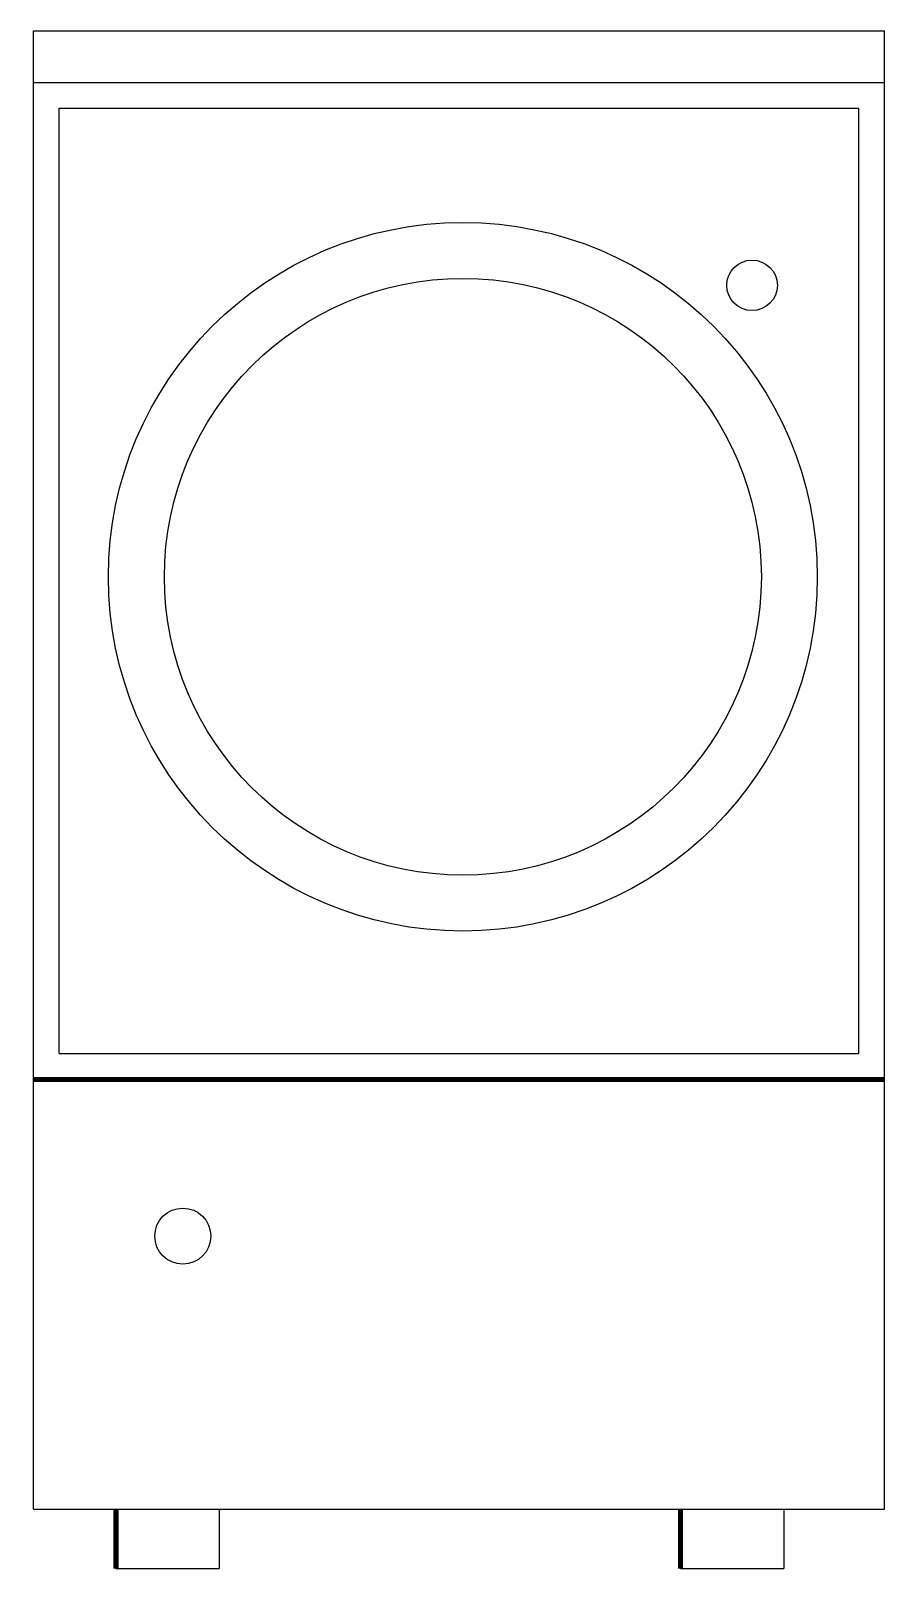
# Model space of a CAD drawing. Extents: x -0.496 to 0.002, y -0.896 to 0.
import ezdxf

# ---------------------------------------------------------------- set-up
doc = ezdxf.new("R2010")
doc.units = 0
doc.header["$MEASUREMENT"] = 0
doc.layers.add('MOVEIS', color=2, linetype='CONTINUOUS')

msp = doc.modelspace()

# ---------------------------------------------------------------- linework, layer by layer
at = {"layer": 'MOVEIS'}
for p, q in [((-0.495, -0.86), (-0.495, 0)), ((-0.495, 0), (0, 0)), ((0, -0.86), (0, 0)), ((-0.495, -0.03), (0, -0.03)), ((-0.48, -0.595), (-0.48, -0.045)), ((-0.48, -0.045), (-0.015, -0.045)), ((-0.015, -0.595), (-0.015, -0.045)), ((-0.48, -0.595), (-0.015, -0.595)), ((-0.495, -0.86), (0, -0.86)), ((-0.38697, -0.86), (-0.38697, -0.89456)), ((-0.05866, -0.86), (-0.05866, -0.89456)), ((-0.44697, -0.89456), (-0.38697, -0.89456)), ((-0.11866, -0.89456), (-0.05866, -0.89456))]:
    msp.add_line(p, q, dxfattribs=at)
at = {"layer": 'MOVEIS', "const_width": 0.003}
for points in [[(-0.495, -0.61), (0, -0.61)], [(-0.44697, -0.86), (-0.44697, -0.89456)], [(-0.11866, -0.86), (-0.11866, -0.89456)]]:
    msp.add_lwpolyline(points, dxfattribs=at)
at = {"layer": 'MOVEIS'}
for centre, radius in [((-0.24524, -0.31761), 0.20611), ((-0.07709, -0.14806), 0.01471), ((-0.24524, -0.31761), 0.17356), ((-0.40813, -0.70115), 0.01629)]:
    msp.add_circle(centre, radius, dxfattribs=at)

doc.saveas('drawing.dxf')
